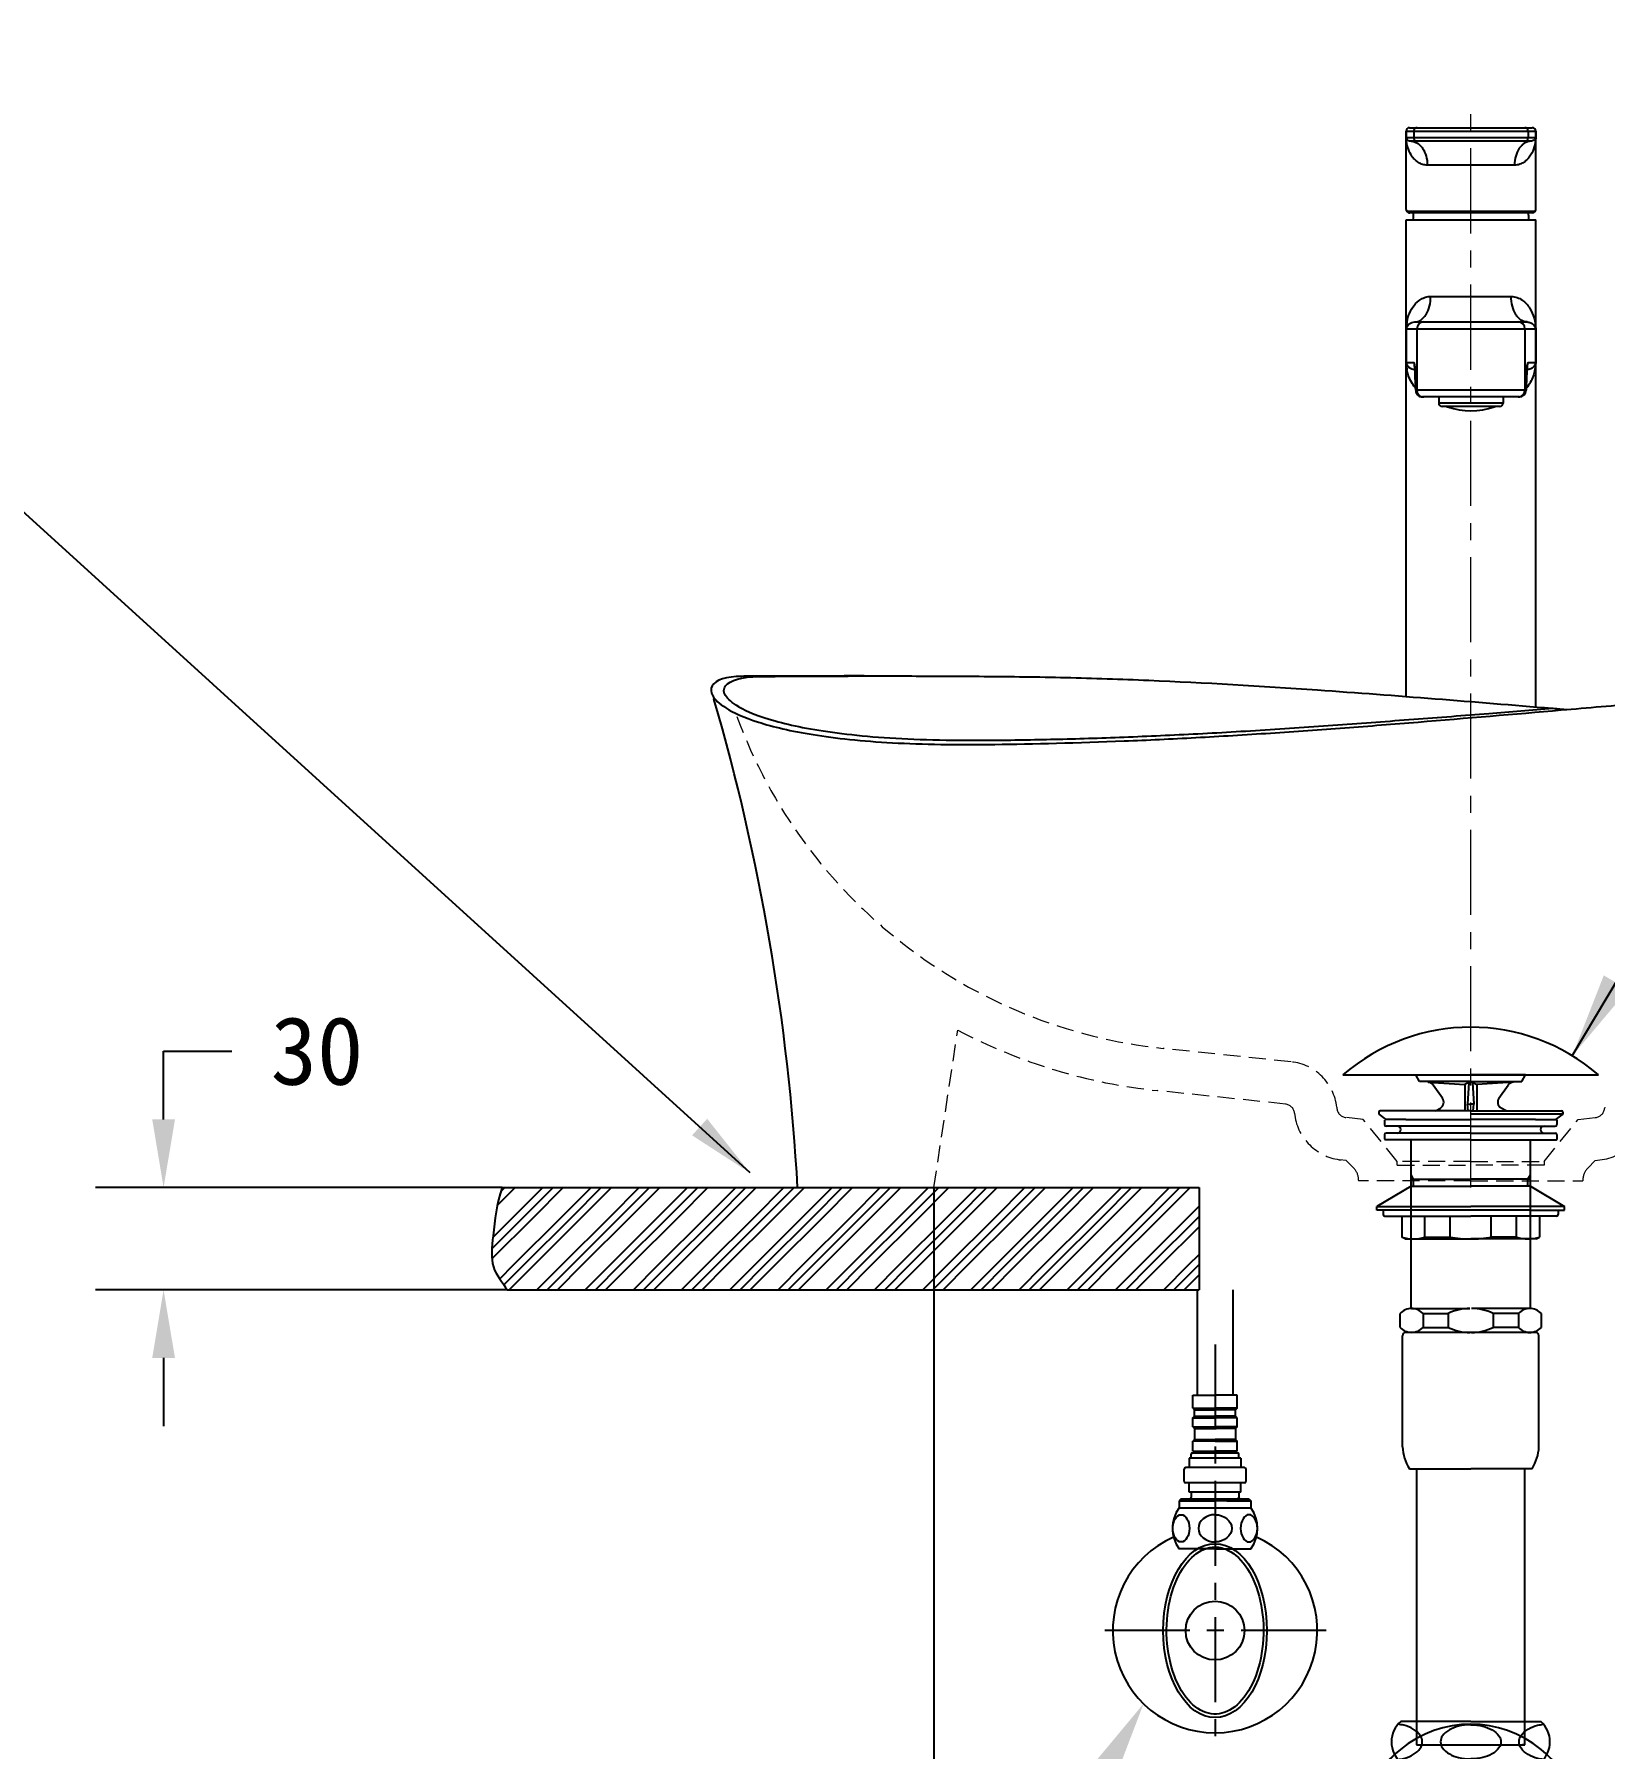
# Model space of a CAD drawing. Extents: x 0 to 3100, y 0 to 2303.
# Drawn here: x 779 to 1239, y 494 to 998 of the extents above; entities that cross this region are included whole.
import ezdxf

# ---------------------------------------------------------------- set-up
doc = ezdxf.new("R2010")
doc.units = 0
doc.header["$LTSCALE"] = 20
doc.header["$MEASUREMENT"] = 0
doc.linetypes.add('CENTER', pattern=[2, 1.25, -0.25, 0.25, -0.25])
doc.linetypes.add('HIDDEN', pattern=[0.375, 0.25, -0.125])
doc.layers.get('0').update_dxf_attribs({"linetype": 'CONTINUOUS'})
doc.layers.get('DEFPOINTS').update_dxf_attribs({"linetype": 'CONTINUOUS'})
for name, color, linetype in [('1', 1, 'CONTINUOUS'), ('3', 3, 'CONTINUOUS'), ('4', 4, 'CONTINUOUS'), ('5', 5, 'CONTINUOUS'), ('6', 6, 'CONTINUOUS'), ('BODY', 7, 'CONTINUOUS'), ('DEF_LAYER_ASSEM_MEMBER', 7, 'CONTINUOUS')]:
    doc.layers.add(name, color=color, linetype=linetype)
doc.dimstyles.get("Standard").update_dxf_attribs({"dimtxt": 2.5, "dimasz": 2, "dimexe": 2, "dimexo": 1, "dimgap": 1.5, "dimtad": 1, "dimdec": 0, "dimlfac": 10, "dimrnd": 0.5, "dimzin": 0, "dimdsep": 46, "dimtxsty": 'Standard', "dimcen": 0, "dimclrt": 2, "dimadec": 0, "dimazin": 0, "dimtfac": 1, "dimtdec": 0, "dimtmove": 0, "dimatfit": 3, "dimfxl": 0, "dimtolj": 1, "dimtzin": 0, "dimarcsym": 0})
doc.dimstyles.new('Standard$0', dxfattribs={"dimtxt": 0.18, "dimasz": 0.18, "dimexe": 0.18, "dimexo": 0.0625, "dimgap": 0.09, "dimtad": 0, "dimtih": 1, "dimtoh": 1, "dimdec": 4, "dimzin": 0, "dimdsep": 46, "dimtxsty": 'Standard', "dimcen": 0.09, "dimadec": 0, "dimazin": 0, "dimtfac": 1, "dimtdec": 4, "dimtofl": 0, "dimtmove": 0, "dimatfit": 3, "dimfxl": 0, "dimtolj": 1, "dimtzin": 0, "dimarcsym": 0})

# ---------------------------------------------------------------- blocks, each defined once
blk = doc.blocks.new('*D20')
at = {"layer": '3', "color": 3, "lineweight": -2}
for p, q in [((816.57, 679.11), (816.57, 699.11)), ((816.57, 699.11), (836.57, 699.11)), ((915.86, 659.11), (796.57, 659.11)), ((917.32, 629.11), (796.57, 629.11)), ((816.57, 609.11), (816.57, 589.11))]:
    blk.add_line(p, q, dxfattribs=at)
at = {"layer": '3', "color": 3}
for points in [[(813.24, 679.11), (819.91, 679.11), (816.57, 659.11)], [(813.24, 609.11), (819.91, 609.11), (816.57, 629.11)]]:
    blk.add_solid(points, dxfattribs=at)
at = {"layer": 'DEFPOINTS', "color": 0}
for p in [(816.57, 659.11), (915.86, 659.11), (917.32, 629.11)]:
    blk.add_point(p, dxfattribs=at)
at = {"layer": '3', "color": 2, "insert": (861.57, 699.11), "char_height": 20, "attachment_point": 5}
blk.add_mtext('\\A1;30', dxfattribs=at)
blk = doc.blocks.new('*D53')
at = {"layer": '3', "color": 3, "lineweight": -2}
for p, q in [((1042.54, 659.11), (1042.54, 203.55)), ((1357.35, 659.11), (1357.35, 203.55)), ((1067.54, 223.55), (1332.35, 223.55))]:
    blk.add_line(p, q, dxfattribs=at)
at = {"layer": '3', "color": 3}
for points in [[(1067.54, 227.72), (1067.54, 219.38), (1042.54, 223.55)], [(1332.35, 227.72), (1332.35, 219.38), (1357.35, 223.55)]]:
    blk.add_solid(points, dxfattribs=at)
at = {"layer": 'DEFPOINTS', "color": 0}
for p in [(1042.54, 659.11), (1357.35, 659.11), (1357.35, 223.55)]:
    blk.add_point(p, dxfattribs=at)
at = {"layer": '3', "color": 2, "insert": (1200.31, 243.55), "char_height": 20, "attachment_point": 5}
blk.add_mtext('\\A1;315', dxfattribs=at)
blk = doc.blocks.new('4036')
at = {"color": 4, "linetype": 'ByBlock'}
for p, q in [((4528.4, 620.25, -0.76), (4535.81, 659.25, -0.76)), ((4580.81, 659.25, -0.76), (4535.81, 659.25, -0.76)), ((4577.41, 661.25, -0.76), (4580.81, 659.25, -0.76)), ((4588.31, 619.75, -0.76), (4580.81, 659.25, -0.76)), ((4528.31, 620.25, -0.76), (4528.31, 610.75, -0.76)), ((4528.31, 620.25, -0.76), (4588.21, 620.25, -0.76)), ((4588.31, 619.75, -0.76), (4588.31, 610.75, -0.76)), ((4528.31, 610.75, -0.76), (4530.68, 610.75, -0.76)), ((4530.68, 610.75, -0.76), (4586.31, 610.75, -0.76)), ((4531.81, 608.95, -0.76), (4532.31, 571.65, -0.76)), ((4584.81, 608.81, -0.76), (4584.31, 571.65, -0.76)), ((4588.31, 610.75, -0.76), (4586.31, 610.75, -0.76))]:
    blk.add_line(p, q, dxfattribs=at)
at = {"color": 4, "linetype": 'HIDDEN'}
blk.add_line((4539.21, 661.25, -0.76), (4535.81, 659.25, -0.76), dxfattribs=at)
at = {"color": 4, "linetype": 'ByBlock'}
for centre, radius, start, end in [((4529.81, 608.95, -0.76), 2, 0, 64.1581), ((4586.81, 608.81, -0.76), 2, 104.4775, 180), ((4558.31, 571.65, -0.76), 26, 180, 0)]:
    blk.add_arc(centre, radius, start, end, dxfattribs=at)
at = {"layer": '4'}
for p, q in [((4542.06, 673.25, -0.76), (4537.77, 673.25, -0.76)), ((4558.31, 673.25, -0.76), (4542.06, 673.25, -0.76)), ((4558.31, 673.25, -0.76), (4574.56, 673.25, -0.76)), ((4574.56, 673.25, -0.76), (4578.85, 673.25, -0.76)), ((4538.16, 661.25, -0.76), (4537.77, 661.25, -0.76)), ((4538.16, 661.25, -0.76), (4558.31, 661.25, -0.76)), ((4578.46, 661.25, -0.76), (4558.31, 661.25, -0.76)), ((4578.46, 661.25, -0.76), (4578.85, 661.25, -0.76))]:
    blk.add_line(p, q, dxfattribs=at)
at = {"layer": '4', "elevation": -0.76}
for points in [[(4544.11, 667.25, 0.155217), (4543.52, 669.1, 0.106747), (4541.46, 670.99, 0.073043), (4538.69, 672.11, 0.028511), (4536.96, 672.43, 0.059523)], [(4558.31, 672.25, 0.057537), (4554.75, 671.84, 0.071219), (4552.05, 670.78, 0.106373), (4550.03, 668.99, 0.159483)], [(4558.31, 672.25, -0.057537), (4561.86, 671.84, -0.071219), (4564.56, 670.78, -0.106373), (4566.59, 668.99, -0.159483)], [(4572.5, 667.25, -0.155217), (4573.09, 669.1, -0.106747), (4575.15, 670.99, -0.073043), (4577.92, 672.11, -0.028511), (4579.65, 672.43, -0.059523)], [(4536.96, 662.07, 0.028511), (4538.69, 662.38, 0.073043), (4541.46, 663.5, 0.106747), (4543.52, 665.39, 0.155217), (4544.11, 667.25, 0.155217)], [(4550.03, 668.99, 0.32729), (4550.03, 665.51, 0.106373), (4552.05, 663.71, 0.071219), (4554.75, 662.66, 0.057537), (4558.31, 662.25, 0.057537)], [(4566.59, 668.99, -0.32729), (4566.59, 665.51, -0.106373), (4564.56, 663.71, -0.071219), (4561.86, 662.66, -0.057537), (4558.31, 662.25, -0.057537)], [(4579.65, 662.07, -0.028511), (4577.92, 662.38, -0.073043), (4575.15, 663.5, -0.106747), (4573.09, 665.39, -0.155217), (4572.5, 667.25, -0.155217)]]:
    blk.add_lwpolyline(points, format="xyb", dxfattribs=at)
at = {"layer": '4'}
for centre, start, end in [((4543.06, 667.25, -0.76), 131.4096, 228.5904), ((4573.56, 667.25, -0.76), 311.4096, 48.5904)]:
    blk.add_arc(centre, 8, start, end, dxfattribs=at)
at = {"layer": '4', "linetype": 'ByBlock'}
for start, end in [(50.5529, 129.4471), (129.4471, 240.7605), (131.5264, 206.9716), (299.2395, 50.5529), (333.0284, 48.4736), (240.7605, 299.2395)]:
    blk.add_arc((4558.31, 639.94, -0.76), 32.5, start, end, dxfattribs=at)

msp = doc.modelspace()

# ---------------------------------------------------------------- hatches: boundary and pattern name
at = {"layer": '3'}
h = msp.add_hatch(dxfattribs=at)
h.set_pattern_fill('GOST_GROUND', color=0)
h.set_pattern_definition([(45, (0, 0), (14.142136, -9e-16), [20]), (45, (3, 0), (14.142136, -9e-16), [20]), (45, (6, 0), (14.142136, -9e-16), [20])])
edge = h.paths.add_edge_path()
edge.add_spline(control_points=[(1495.56154, 629.11437), (1494.22926, 631.45404), (1490.45093, 635.12506), (1491.54968, 646.55056), (1492.53922, 654.3043), (1494.09621, 659.11437)], knot_values=[0.795697532, 0.795697532, 0.795697532, 0.795697532, 1.745057225, 2.706514893, 4.111089199, 4.111089199, 4.111089199, 4.111089199], degree=3, periodic=0)
edge.add_line((1494.09621, 659.11437), (1397.34572, 659.11437))
edge.add_spline(control_points=[(1397.34572, 659.11437), (1396.41583, 659.11437), (1395.17077, 659.11437), (1391.9546, 659.11437), (1390.00027, 659.11437), (1385.49062, 659.11437), (1382.92721, 659.11437), (1377.22972, 659.11437), (1374.09549, 659.11437), (1367.28265, 659.11437), (1363.58927, 659.11437), (1358.93919, 659.11437), (1358.14627, 659.11437), (1357.34572, 659.11437)], knot_values=[0.586657526, 0.586657526, 0.586657526, 0.586657526, 0.665094758, 0.665094758, 0.740337685, 0.740337685, 0.815580611, 0.815580611, 0.890823537, 0.890823537, 0.966066463, 0.966066463, 0.981352347, 0.981352347, 0.981352347, 0.981352347], degree=3, periodic=0)
edge.add_spline(control_points=[(1357.34572, 659.11437), (1357.23862, 659.11437), (1357.13138, 659.11437), (1357.02401, 659.11437)], knot_values=[0.584612563, 0.584612563, 0.584612563, 0.584612563, 0.586657526, 0.586657526, 0.586657526, 0.586657526], degree=3, periodic=0)
edge.add_spline(control_points=[(1357.02401, 659.11437), (1350.03258, 659.11437), (1342.46261, 659.11437), (1325.25832, 659.11437), (1315.48129, 659.11437), (1297.02613, 659.11437), (1288.76717, 659.11437), (1280.30552, 659.11437)], knot_values=[0.184580449, 0.184580449, 0.184580449, 0.184580449, 0.317735454, 0.317735454, 0.468221307, 0.468221307, 0.584612563, 0.584612563, 0.584612563, 0.584612563], degree=3, periodic=0)
edge.add_line((1280.30552, 659.11437), (1280.30552, 629.11437))
edge.add_line((1280.30552, 629.11437), (1495.56154, 629.11437))
edge = h.paths.add_edge_path()
edge.add_spline(control_points=[(1120.30552, 659.11437), (1112.58935, 659.11437), (1104.9879, 659.11437), (1086.50895, 659.11437), (1076.02893, 659.11437), (1061.26536, 659.11437), (1056.47966, 659.11437), (1048.6825, 659.11437), (1045.54532, 659.11437), (1042.54175, 659.11437)], knot_values=[0.267416321, 0.267416321, 0.267416321, 0.267416321, 0.351352841, 0.351352841, 0.476352841, 0.476352841, 0.538852841, 0.538852841, 0.58393652, 0.58393652, 0.58393652, 0.58393652], degree=3, periodic=0)
edge.add_spline(control_points=[(1042.54175, 659.11437), (1041.38144, 659.11437), (1040.24107, 659.11437), (1035.10077, 659.11437), (1031.33997, 659.11437), (1024.36537, 659.11437), (1021.15893, 659.11437), (1012.66534, 659.11437), (1008.37767, 659.11437), (1005.55283, 659.11437)], knot_values=[0, 0, 0, 0, 0.017416321, 0.017416321, 0.079916321, 0.079916321, 0.142416321, 0.142416321, 0.267416321, 0.267416321, 0.267416321, 0.267416321], degree=3, periodic=0)
edge.add_spline(control_points=[(1005.55283, 659.11437), (1004.23366, 659.11437), (1003.22952, 659.11437), (1002.55018, 659.11437)], knot_values=[0.639271051, 0.639271051, 0.639271051, 0.639271051, 1, 1, 1, 1], degree=3, periodic=0)
edge.add_line((1002.55018, 659.11437), (915.85928, 659.11437))
edge.add_spline(control_points=[(915.85928, 659.11437), (914.30229, 654.3043), (913.31275, 646.55056), (912.214, 635.12506), (915.99233, 631.45404), (917.3246, 629.11437)], knot_values=[0.795697532, 0.795697532, 0.795697532, 0.795697532, 2.200271837, 3.161729505, 4.111089199, 4.111089199, 4.111089199, 4.111089199], degree=3, periodic=0)
edge.add_line((917.3246, 629.11437), (1120.30552, 629.11437))
edge.add_line((1120.30552, 629.11437), (1120.30552, 659.11437))

# ---------------------------------------------------------------- linework, layer by layer
at = {"linetype": 'HIDDEN', "lineweight": 0}
for p, q in [((1042.54175, 659.11437), (1049.53413, 705.31001)), ((1147.35245, 695.99795), (1109.8232, 699.94243)), ((1145.64395, 683.60866), (1108.13365, 687.55115))]:
    msp.add_line(p, q, dxfattribs=at)
at = {"color": 7, "linetype": 'HIDDEN', "lineweight": 0}
for p, q in [((1148.31333, 680.94436), (1148.45467, 679.62374)), ((1160.69934, 682.67642), (1160.73828, 682.31257)), ((1168.48739, 679.11437), (1163.40766, 679.64827)), ((1178.46639, 666.74999), (1168.48739, 679.11437)), ((1221.53361, 666.74999), (1231.51261, 679.11437)), ((1231.51261, 679.11437), (1236.59234, 679.64827)), ((1239.30066, 682.67642), (1239.26172, 682.31257)), ((1163.48727, 667.07105), (1161.59738, 667.26968)), ((1165.69464, 664.79771), (1163.48727, 667.07105)), ((1199.96937, 666.74999), (1178.46639, 666.74999)), ((1178.46639, 665.69957), (1178.46639, 666.74999)), ((1178.46639, 665.69957), (1200, 665.69957)), ((1221.53361, 665.69957), (1200, 665.69957)), ((1221.53361, 665.69957), (1200, 665.69957)), ((1200.03063, 666.74999), (1221.53361, 666.74999)), ((1221.53361, 666.74999), (1221.53361, 665.69957)), ((1234.30536, 664.79771), (1236.51273, 667.07105)), ((1236.51273, 667.07105), (1237.89895, 667.21674)), ((1167.10745, 661.3146), (1167.10745, 661.11437)), ((1200, 661.11437), (1167.10745, 661.11437)), ((1200, 661.11437), (1232.89255, 661.11437))]:
    msp.add_line(p, q, dxfattribs=at)
at = {"color": 3, "linetype": 'HIDDEN', "lineweight": 0}
msp.add_line((1232.89255, 661.3146), (1232.89255, 661.11437), dxfattribs=at)
msp.add_line((1232.89255, 661.3146), (1232.89255, 661.11437), dxfattribs=at)
at = {"color": 7}
msp.add_arc((360.42223, 622.93493), 643.14637, 3.22480859, 16.20827594, dxfattribs=at)
at = {"linetype": 'HIDDEN', "lineweight": 0}
for centre, radius, start in [((1125.50247, 849.12071), 150, 200.2145146), ((1125.11953, 849.16096), 162.5, 242.2806568)]:
    msp.add_arc(centre, radius, start, 264, dxfattribs=at)
at = {"color": 7, "linetype": 'HIDDEN', "lineweight": 0}
for centre, radius, start, end in [((1145.78452, 681.08012), 15, 6.1090011, 84), ((1145.33036, 680.6251), 3, 6.1090011, 84), ((1163.65998, 682.63183), 15.5, 191.1904356, 264), ((1163.72124, 682.63183), 3, 186.1090011, 264), ((1236.27876, 682.63183), 3, 276, 353.8909989), ((1236.27876, 682.63183), 15.5, 276, 353.8909989), ((1162.10745, 661.3146), 5, 0, 44.1565623), ((1237.89255, 661.3146), 5, 135.8434377, 180), ((1237.89255, 661.3146), 5, 135.8434377, 180)]:
    msp.add_arc(centre, radius, start, end, dxfattribs=at)
at = {"layer": '1', "color": 7, "linetype": 'Continuous'}
for p, q in [((1190.60873, 891.09564), (1190.60873, 889.31564)), ((1209.50873, 891.09564), (1209.50873, 889.31564)), ((1208.50873, 888.31564), (1191.60873, 888.31564))]:
    msp.add_line(p, q, dxfattribs=at)
at = {"layer": '1', "color": 9, "linetype": 'Continuous'}
msp.add_line((1209.50873, 889.31564), (1190.60873, 889.31564), dxfattribs=at)
at = {"layer": '1', "color": 7, "linetype": 'Continuous'}
for centre, radius, start, end in [((1191.60873, 889.31564), 1, 180, 270), ((1200.05873, 907.81564), 20.8, 249.6874998, 250.6407508), ((1200.05873, 867.69064), 21.625, 108.397815, 108.5745847), ((1200.05873, 907.81564), 20.75934, 250.8056261, 289.1943739), ((1200.05873, 867.69064), 21.625, 71.4254153, 71.602185), ((1200.05873, 907.81564), 20.8, 289.3592492, 290.3125002), ((1208.50873, 889.31564), 1, 270, 0)]:
    msp.add_arc(centre, radius, start, end, dxfattribs=at)
for points, knots in [([(986.15076, 809.11469), (981.62411, 809.10032), (978.51421, 808.03409), (977.00247, 805.48096), (977.02562, 804.47776), (978.29026, 802.28172), (979.53636, 801.08653), (981.47184, 799.85993)], [0, 0, 0, 0, 0.5, 0.5, 0.75, 0.75, 1, 1, 1, 1]), ([(985.28094, 800.17488), (983.28113, 801.3332), (982.01234, 802.46287), (980.77587, 804.55411), (980.81133, 805.51731), (982.64296, 807.96704), (986.15428, 809.0018), (991.29815, 809.06809)], [0, 0, 0, 0, 0.25, 0.25, 0.5, 0.5, 1, 1, 1, 1]), ([(1006.38754, 809.19113), (1001.80756, 809.1778), (997.82496, 809.16104), (992.50002, 809.13747), (990.77023, 809.12946), (987.97764, 809.11767), (986.89825, 809.11706), (986.15076, 809.11469)], [0, 0, 0, 0, 0.447050816, 0.447050816, 0.723525408, 0.723525408, 1, 1, 1, 1]), ([(991.29815, 809.06809), (993.03738, 809.0905), (995.9922, 809.10883), (1002.09816, 809.14869), (1004.41424, 809.16262), (1009.44871, 809.18759), (1012.18105, 809.19876), (1018.04916, 809.21569), (1021.20071, 809.22147), (1027.74857, 809.22525), (1031.15805, 809.2233), (1041.76253, 809.20299), (1049.40209, 809.17108), (1061.16324, 809.08123), (1065.14609, 809.04373), (1073.14064, 808.93786), (1077.15651, 808.86705), (1089.26468, 808.5835), (1097.40645, 808.30716), (1121.91088, 807.26521), (1138.40164, 806.28513), (1155.05187, 805.12784)], [0, 0, 0, 0, 0.125, 0.125, 0.1875, 0.1875, 0.25, 0.25, 0.3125, 0.3125, 0.375, 0.375, 0.5, 0.5, 0.5625, 0.5625, 0.625, 0.625, 0.75, 0.75, 1, 1, 1, 1]), ([(1022.0858, 809.22163), (1021.21141, 809.22125), (1016.01259, 809.21747), (1010.70841, 809.20229), (1006.58466, 809.1917), (1006.48652, 809.19145)], [0, 0, 0, 0, 0.164545661, 0.980098855, 1, 1, 1, 1]), ([(1155.05187, 805.12784), (1178.1365, 803.52321), (1201.03163, 801.63223), (1223.76723, 799.75717), (1223.87396, 799.74837), (1223.98069, 799.73957), (1224.08741, 799.73077), (1225.47249, 799.61654), (1226.85701, 799.50236), (1228.24134, 799.38821)], [0, 0, 0, 0, 1, 1, 1, 1.004694437, 1.004694437, 1.004694437, 1.065619633, 1.065619633, 1.065619633, 1.065619633]), ([(981.47184, 799.85993), (983.67609, 798.463), (986.81396, 797.02801), (995.27858, 794.32499), (1000.61393, 793.05448), (1010.43819, 791.47591), (1014.00696, 791.00469), (1021.76794, 790.20036), (1025.9681, 789.8681), (1034.85602, 789.38165), (1039.54617, 789.23027), (1049.48549, 789.09061), (1054.73307, 789.10181), (1071.6555, 789.28057), (1084.72984, 789.59857), (1105.20506, 790.43025), (1112.19591, 790.76384), (1126.51855, 791.54267), (1133.93863, 791.99338), (1148.6054, 792.96304), (1155.86275, 793.48093), (1170.26125, 794.55804), (1177.41965, 795.12391), (1198.78578, 796.85454), (1212.79465, 798.06147), (1226.5643, 799.24418)], [0, 0, 0, 0, 0.125, 0.125, 0.25, 0.25, 0.3125, 0.3125, 0.375, 0.375, 0.4375, 0.4375, 0.5, 0.5, 0.625, 0.625, 0.6875, 0.6875, 0.75, 0.75, 0.8125, 0.8125, 0.875, 0.875, 1, 1, 1, 1]), ([(985.28094, 800.17488), (987.72513, 798.76292), (991.23051, 797.33713), (1000.70198, 794.70039), (1006.66274, 793.48816), (1017.84702, 792.0342), (1021.91541, 791.6157), (1030.65815, 790.9486), (1035.34815, 790.69915), (1045.34464, 790.39626), (1050.67355, 790.34014), (1062.04152, 790.37668), (1068.02373, 790.45993), (1080.68205, 790.71789), (1087.35362, 790.9032), (1101.38054, 791.40092), (1108.54633, 791.7072), (1123.18143, 792.43373), (1130.64892, 792.85397), (1145.91452, 793.80602), (1153.5173, 794.32877), (1168.48215, 795.41492), (1175.88496, 795.97407), (1190.65604, 797.08407), (1198.02257, 797.65184), (1211.62276, 798.72697), (1217.88033, 799.23019), (1224.08741, 799.73077)], [0, 0, 0, 0, 0.125, 0.125, 0.25, 0.25, 0.3125, 0.3125, 0.375, 0.375, 0.4375, 0.4375, 0.5, 0.5, 0.5625, 0.5625, 0.625, 0.625, 0.6875, 0.6875, 0.75, 0.75, 0.8125, 0.8125, 0.875, 0.875, 0.9290645947, 0.9290645947, 0.9290645947, 0.9290645947]), ([(1005.55283, 659.11437), (1008.37767, 659.11437), (1012.66534, 659.11437), (1021.15893, 659.11437), (1024.36537, 659.11437), (1031.33997, 659.11437), (1035.10077, 659.11437), (1043.1409, 659.11437), (1047.42025, 659.11437), (1056.47966, 659.11437), (1061.26536, 659.11437), (1076.02893, 659.11437), (1086.50895, 659.11437), (1104.9879, 659.11437), (1112.58935, 659.11437), (1120.30552, 659.11437)], [0, 0, 0, 0, 0.125, 0.125, 0.1875, 0.1875, 0.25, 0.25, 0.3125, 0.3125, 0.375, 0.375, 0.5, 0.5, 0.5839365201, 0.5839365201, 0.5839365201, 0.5839365201])]:
    msp.add_open_spline(points, degree=3, knots=knots, dxfattribs=at)
for points, degree in [([(977.16043, 805.32239), (977.23837, 805.05812)], 1), ([(977.73489, 803.37453), (978.00571, 802.45625)], 1), ([(1226.5643, 799.24418), (1234.423, 799.91918), (1242.1928, 800.58576), (1249.86976, 801.231)], 3), ([(1002.55018, 659.11437), (1003.22952, 659.11437), (1004.23366, 659.11437), (1005.55283, 659.11437)], 3)]:
    msp.add_open_spline(points, degree=degree, dxfattribs=at)
at = {"layer": '1', "color": 5}
msp.add_open_spline([(915.85928, 659.11437), (914.30229, 654.3043), (913.31275, 646.55056), (912.214, 635.12506), (915.99233, 631.45404), (917.3246, 629.11437)], degree=3, knots=[0.795697532, 0.795697532, 0.795697532, 0.795697532, 2.200271837, 3.161729505, 4.111089199, 4.111089199, 4.111089199, 4.111089199], dxfattribs=at)
at = {"layer": '1', "color": 3}
msp.add_solid([(1088.45534, 488.97145), (1095.35911, 484.92942), (1104.03332, 507.66174)], dxfattribs=at)
at = {"layer": '3', "color": 3}
for p, q in [((1162.5, 692.14949), (1237.5, 692.14949)), ((1185, 690.21863), (1183.88522, 692.14949)), ((1183.88522, 692.14949), (1200, 692.14949)), ((1200, 690.21863), (1185, 690.21863)), ((1187.51527, 690.03434), (1198.25, 689.33297)), ((1191.72534, 685.33934), (1189.00713, 689.19231)), ((1200, 690.21863), (1198.25, 689.33297)), ((1198.25, 689.33297), (1198.25, 681.61863)), ((1199.48232, 689.95664), (1199.05, 683.54876)), ((1216.11478, 692.14949), (1200, 692.14949)), ((1200, 690.21863), (1201.75, 689.33297)), ((1200, 690.21863), (1215, 690.21863)), ((1200.51768, 689.95664), (1200.95, 683.54876)), ((1212.48473, 690.03434), (1201.75, 689.33297)), ((1201.75, 689.33297), (1201.75, 681.61863)), ((1208.27466, 685.33934), (1210.99287, 689.19231)), ((1215, 690.21863), (1216.11478, 692.14949)), ((1173, 681.21863), (1173, 680.61863)), ((1173, 680.61863), (1175.14222, 679.11863)), ((1182.7, 681.61863), (1173.4, 681.61863)), ((1181, 679.11863), (1174.89817, 679.11863)), ((1181, 679.11863), (1200, 679.11863)), ((1200, 681.61863), (1182.7, 681.61863)), ((1189.64358, 681.61863), (1191.0911, 682.45436)), ((1199.2531, 681.61863), (1199.05, 683.57295)), ((1199.05, 683.57295), (1200, 683.57295)), ((1200.95, 683.57295), (1200, 683.57295)), ((1200, 681.61863), (1217.3, 681.61863)), ((1227, 680.61863), (1200, 680.61863)), ((1219, 679.11863), (1200, 679.11863)), ((1200.7469, 681.61863), (1200.95, 683.57295)), ((1210.35642, 681.61863), (1208.9089, 682.45436)), ((1217.3, 681.61863), (1226.6, 681.61863)), ((1219, 679.11863), (1225.10183, 679.11863)), ((1227, 680.61863), (1224.85778, 679.11863)), ((1227, 681.21863), (1227, 680.61863)), ((1174.69817, 678.91863), (1174.69817, 677.61863)), ((1174.69817, 674.61863), (1174.69817, 673.31863)), ((1200, 677.11863), (1175.19817, 677.11863)), ((1200, 675.11863), (1175.19817, 675.11863)), ((1200, 677.11863), (1224.80183, 677.11863)), ((1200, 675.11863), (1224.80183, 675.11863)), ((1225.30183, 678.91863), (1225.30183, 677.61863)), ((1225.30183, 674.61863), (1225.30183, 673.31863)), ((1200, 673.11863), (1174.89817, 673.11863)), ((1182.5, 642.52422), (1182.5, 673.11863)), ((1200, 673.11863), (1225.10183, 673.11863)), ((1217.5, 642.52422), (1217.5, 673.11863)), ((1182.5, 659.52422), (1172.5, 653.52422)), ((1183.2, 661.61863), (1182.5, 662.83107)), ((1182.5, 661.61863), (1200, 661.61863)), ((1182.5, 659.52422), (1200, 659.52422)), ((1183.2, 659.52422), (1183.2, 661.61863)), ((1217.5, 661.61863), (1200, 661.61863)), ((1217.5, 659.52422), (1200, 659.52422)), ((1216.8, 661.61863), (1217.5, 662.83107)), ((1216.8, 659.52422), (1216.8, 661.61863)), ((1217.5, 659.52422), (1227.5, 653.52422)), ((1172.5, 653.52422), (1200, 653.52422)), ((1172.5, 652.52422), (1172.5, 653.52422)), ((1182.5, 652.52422), (1172.5, 652.52422)), ((1174.30787, 652.52422), (1174.30787, 651.22422)), ((1174.80787, 650.72422), (1179.80787, 650.72422)), ((1179.80787, 650.72422), (1200, 650.72422)), ((1179.80787, 650.72422), (1179.80787, 644.60157)), ((1217.5, 652.52422), (1182.5, 652.52422)), ((1186.58265, 644.60157), (1186.58265, 650.72422)), ((1193.98332, 644.60157), (1193.98332, 650.72422)), ((1227.5, 653.52422), (1200, 653.52422)), ((1220.19213, 650.72422), (1200, 650.72422)), ((1206.01668, 644.60157), (1206.01668, 650.72422)), ((1213.41735, 644.60157), (1213.41735, 650.72422)), ((1217.5, 652.52422), (1227.5, 652.52422)), ((1220.19213, 650.72422), (1220.19213, 644.60157)), ((1225.19213, 650.72422), (1220.19213, 650.72422)), ((1225.69213, 652.52422), (1225.69213, 651.22422)), ((1227.5, 652.52422), (1227.5, 653.52422)), ((1180.80787, 644.02422), (1179.80787, 644.60157)), ((1180.80787, 644.02422), (1182.20787, 644.02422)), ((1182.20787, 644.02422), (1200, 644.02422)), ((1182.5, 623.61298), (1182.5, 644.04534)), ((1186.58265, 644.60157), (1193.98332, 644.60157)), ((1217.79213, 644.02422), (1200, 644.02422)), ((1213.41735, 644.60157), (1206.01668, 644.60157)), ((1217.5, 623.61298), (1217.5, 644.04534)), ((1219.19213, 644.02422), (1217.79213, 644.02422)), ((1219.19213, 644.02422), (1220.19213, 644.60157)), ((1179.2563, 618.06201), (1179.2563, 622.17525)), ((1182.6437, 623.61863), (1199.7563, 623.61863)), ((1186.03109, 622.17525), (1186.03109, 618.06201)), ((1186.03109, 622.17525), (1193.43175, 622.17525)), ((1193.43175, 622.17525), (1193.43175, 618.06201)), ((1217.3563, 623.61863), (1200.2437, 623.61863)), ((1206.56825, 622.17525), (1206.56825, 618.06201)), ((1213.96891, 622.17525), (1206.56825, 622.17525)), ((1213.96891, 622.17525), (1213.96891, 618.06201)), ((1220.7437, 618.06201), (1220.7437, 622.17525)), ((1200, 616.61863), (1181, 616.61863)), ((1186.03109, 618.06201), (1193.43175, 618.06201)), ((1219, 616.61863), (1200, 616.61863)), ((1213.96891, 618.06201), (1206.56825, 618.06201)), ((1216.8, 616.61863), (1217.3563, 616.61863)), ((1217.3563, 616.61863), (1217.7563, 616.61863)), ((1220, 610.25439), (1220, 615.61863))]:
    msp.add_line(p, q, dxfattribs=at)
at = {"layer": '3', "color": 1}
msp.add_line((1120.30552, 659.1165), (1120.30552, 629.11437), dxfattribs=at)
at = {"layer": '3'}
for p, q in [((1180, 583.01628), (1180, 615.61863)), ((1220, 583.01628), (1220, 615.61863)), ((1182, 576.61863), (1200, 576.61863)), ((1184.125, 576.61863), (1184.125, 495.61863)), ((1218, 576.61863), (1200, 576.61863)), ((1215.875, 495.61863), (1215.875, 576.61863)), ((1184.125, 495.61863), (1215.875, 495.61863)), ((1215.875, 495.61863), (1215.175, 495.61863))]:
    msp.add_line(p, q, dxfattribs=at)
at = {"layer": '3', "color": 3}
for centre, radius, start, end in [((1200, 648.92627), 57.22321, 49.055441, 130.944559), ((1187.37289, 688.03938), 2, 35.2023251, 86.2618095), ((1212.62711, 688.03938), 2, 93.7381905, 144.7976749), ((1190.0911, 684.18641), 2, 300, 35.2023251), ((1209.9089, 684.18641), 2, 144.7976749, 240), ((1173.4, 681.21863), 0.4, 90, 180), ((1225.10183, 678.91863), 0.2, 0, 90), ((1226.6, 681.21863), 0.4, 0, 90), ((1175.19817, 677.61863), 0.5, 180, 270), ((1175.19817, 674.61863), 0.5, 90, 180), ((1178.5, 676.11863), 1, 270, 90), ((1221.5, 676.11863), 1, 90, 270), ((1224.80183, 677.61863), 0.5, 270, 0), ((1224.80183, 674.61863), 0.5, 0, 90), ((1174.89817, 673.31863), 0.2, 180, 270), ((1225.10183, 673.31863), 0.2, 270, 0), ((1174.80787, 651.22422), 0.5, 180, 270), ((1225.19213, 651.22422), 0.5, 270, 0), ((1183.19526, 654.20343), 10.18185, 250.567925, 289.432075), ((1199.80786, 673.47656), 29.45658, 258.5955662, 270.3737354), ((1200.19214, 673.47656), 29.45658, 269.6262646, 281.4044338), ((1216.80474, 654.20343), 10.18185, 250.567925, 289.432075), ((1182.6437, 618.91083), 4.70435, 43.9409373, 136.0590627), ((1199.53411, 610.01415), 13.60629, 89.0642953, 116.6471866), ((1200.46589, 610.01415), 13.60629, 63.3528134, 90.9357047), ((1217.3563, 618.91083), 4.70435, 43.9409373, 136.0590627), ((1182.6437, 621.32643), 4.70435, 223.9409373, 316.0590627), ((1199.53411, 630.22311), 13.60629, 243.3528134, 270.9357047), ((1200.46589, 630.22311), 13.60629, 269.0642953, 296.6471866), ((1217.3563, 621.32643), 4.70435, 223.9409373, 316.0590627)]:
    msp.add_arc(centre, radius, start, end, dxfattribs=at)
at = {"layer": '3'}
for centre, radius, start, end in [((1181, 615.61863), 1, 90, 180), ((1219, 615.61863), 1, 0, 90), ((1192.98841, 583.56521), 13, 182.4200434, 212.3000082), ((1207.01159, 583.56521), 13, 327.6999918, 357.5799566)]:
    msp.add_arc(centre, radius, start, end, dxfattribs=at)
at = {"layer": '5'}
for p, q in [((915.85928, 659.11437), (1002.55018, 659.11437)), ((917.3246, 629.11437), (1120.30552, 629.11437))]:
    msp.add_line(p, q, dxfattribs=at)
at = {"layer": '6'}
for p, q in [((1119.75, 629.11437), (1119.75, 598.21863)), ((1130.25, 629.11437), (1130.25, 598.21863)), ((1118.5, 598.21863), (1125, 598.21863)), ((1118.5, 594.3902), (1118.5, 598.21863)), ((1118.5, 594.3902), (1125, 594.3902)), ((1118.5, 594.3902), (1119, 593.8902)), ((1119, 593.8902), (1125, 593.8902)), ((1119, 592.04706), (1119, 593.8902)), ((1131.5, 598.21863), (1125, 598.21863)), ((1131.5, 594.3902), (1125, 594.3902)), ((1131, 593.8902), (1125, 593.8902)), ((1131.5, 594.3902), (1131, 593.8902)), ((1131, 592.04706), (1131, 593.8902)), ((1131.5, 594.3902), (1131.5, 598.21863)), ((1118.5, 591.54706), (1119, 592.04706)), ((1118.5, 591.54706), (1125, 591.54706)), ((1118.5, 588.8902), (1118.5, 591.54706)), ((1118.5, 588.8902), (1125, 588.8902)), ((1118.5, 588.8902), (1119, 588.3902)), ((1119, 592.04706), (1125, 592.04706)), ((1131, 592.04706), (1125, 592.04706)), ((1131.5, 591.54706), (1125, 591.54706)), ((1131.5, 588.8902), (1125, 588.8902)), ((1131.5, 591.54706), (1131, 592.04706)), ((1131.5, 588.8902), (1131, 588.3902)), ((1131.5, 588.8902), (1131.5, 591.54706)), ((1119, 585.21863), (1118.5, 584.71863)), ((1125, 584.71863), (1118.5, 584.71863)), ((1118.5, 581.71863), (1118.5, 584.71863)), ((1119, 588.3902), (1119, 585.21863)), ((1119, 588.3902), (1125, 588.3902)), ((1119, 585.21863), (1125, 585.21863)), ((1131, 588.3902), (1125, 588.3902)), ((1131, 585.21863), (1125, 585.21863)), ((1125, 584.71863), (1131.5, 584.71863)), ((1131, 588.3902), (1131, 585.21863)), ((1131, 585.21863), (1131.5, 584.71863)), ((1131.5, 581.71863), (1131.5, 584.71863)), ((1132.6, 579.71863), (1117.4, 579.71863)), ((1117.4, 579.71863), (1117.4, 576.96863)), ((1118, 579.71863), (1118, 580.91863)), ((1120.75, 581.21863), (1118.3, 581.21863)), ((1118.5, 581.71863), (1125, 581.71863)), ((1131.7, 581.21863), (1119, 581.21863)), ((1120.75, 581.21863), (1120.75, 581.71863)), ((1131.5, 581.71863), (1125, 581.71863)), ((1129.25, 581.21863), (1129.25, 581.71863)), ((1132, 579.71863), (1132, 580.91863)), ((1132, 579.71863), (1132, 580.91863)), ((1132.6, 579.71863), (1132.6, 576.96863)), ((1115.9, 572.96863), (1115.9, 576.46863)), ((1133.6, 576.96863), (1116.4, 576.96863)), ((1134.1, 572.96863), (1134.1, 576.46863)), ((1133.6, 572.46863), (1116.4, 572.46863)), ((1117.4, 569.71863), (1117.4, 572.46863)), ((1132.6, 569.71863), (1117.4, 569.71863)), ((1118, 569.71863), (1118, 568.21863)), ((1132, 569.71863), (1132, 568.21863)), ((1132, 569.71863), (1132, 568.21863)), ((1132.6, 569.71863), (1132.6, 572.46863)), ((1115, 567.71863), (1114.5, 567.21863)), ((1114.5, 567.21863), (1125, 567.21863)), ((1114.5, 567.21863), (1114.5, 565.11863)), ((1114.5, 565.11863), (1135.5, 565.11863)), ((1135, 567.71863), (1115, 567.71863)), ((1125, 567.71863), (1119.55, 567.71863)), ((1135.5, 567.21863), (1125, 567.21863)), ((1128.5, 567.21863), (1135.5, 567.21863)), ((1135, 567.71863), (1135.5, 567.21863)), ((1135.5, 567.21863), (1135.5, 565.11863)), ((1125, 553.11863), (1114.5, 553.11863)), ((1125, 553.11863), (1115.04071, 553.11863)), ((1125, 553.11863), (1135.5, 553.11863))]:
    msp.add_line(p, q, dxfattribs=at)
at = {"layer": '6', "linetype": 'CENTER'}
for p, q in [((1125, 613.09916), (1125, 494.4601)), ((1157.62657, 529.11863), (1090.03087, 529.11863))]:
    msp.add_line(p, q, dxfattribs=at)
at = {"layer": '6'}
msp.add_circle((1125, 529.11863), 8.61509, dxfattribs=at)
for centre, radius, start, end in [((1118.3, 580.91863), 0.3, 90, 180), ((1131.7, 580.91863), 0.3, 0, 90), ((1116.4, 576.46863), 0.5, 90, 180), ((1133.6, 576.46863), 0.5, 0, 90), ((1116.4, 572.96863), 0.5, 180, 270), ((1133.6, 572.96863), 0.5, 270, 0), ((1122.5, 559.11863), 10, 143.1301024, 216.8698976), ((1117.5, 568.21863), 0.5, 270, 360), ((1131.5, 568.21863), 0.5, 270, 360), ((1132.5, 568.21863), 0.5, 180, 270), ((1127.5, 559.11863), 10, 323.1301024, 36.8698976), ((1125, 529.11863), 30, 113.9172512, 66.0827488)]:
    msp.add_arc(centre, radius, start, end, dxfattribs=at)
for centre, major_axis, ratio in [((1115.04071, 559.11863), (0, 4), 0.612372458), ((1125, 529.11863), (0, 25.5), 0.596528766)]:
    msp.add_ellipse(centre, major_axis=major_axis, ratio=ratio, dxfattribs=at)
msp.add_ellipse((1125, 559.11863), major_axis=(4.89898, 0), ratio=0.816496611, start_param=1.570796211, end_param=4.712388714, dxfattribs=at)
at = {"layer": '6', "extrusion": (0, 0, -1)}
msp.add_ellipse((1125, 559.11863), major_axis=(-4.89898, 0), ratio=0.816496611, start_param=1.570796211, end_param=4.712388714, dxfattribs=at)
msp.add_ellipse((1134.95929, 559.11863), major_axis=(0, 4), ratio=0.612372458, dxfattribs=at)
at = {"layer": '6'}
msp.add_open_spline([(1125, 553.61863), (1122.91961, 553.61863), (1120.81986, 552.80952), (1116.92363, 549.56447), (1115.15141, 547.12434), (1112.42556, 541.09563), (1111.47389, 537.51622), (1110.62349, 530.00108), (1110.72481, 526.07135), (1111.95671, 518.71393), (1113.0872, 515.2924), (1116.09962, 509.70318), (1117.9775, 507.54595), (1121.98264, 504.90362), (1124.08816, 504.40203), (1128.24366, 505.00383), (1130.32541, 506.12669), (1134.07662, 509.95868), (1135.72535, 512.66279), (1138.13974, 519.08416), (1138.90451, 522.79341), (1139.36618, 530.40784), (1139.06304, 534.30711), (1137.4602, 541.44952), (1136.16064, 544.68624), (1132.88975, 549.79302), (1130.92602, 551.65178), (1127.60831, 553.30395), (1126.30279, 553.61863), (1125, 553.61863)], degree=3, knots=[0, 0, 0, 0, 0.461109739, 0.461109739, 0.922219478, 0.922219478, 1.383329216, 1.383329216, 1.844438955, 1.844438955, 2.305548694, 2.305548694, 2.766658433, 2.766658433, 3.227768172, 3.227768172, 3.688877911, 3.688877911, 4.149987649, 4.149987649, 4.611097388, 4.611097388, 5.072207127, 5.072207127, 5.533316866, 5.533316866, 5.994426605, 5.994426605, 6.283185307, 6.283185307, 6.283185307, 6.283185307], dxfattribs=at)
at = {"layer": 'BODY', "color": 1, "linetype": 'CENTER', "lineweight": 5}
msp.add_line((1200.05873, 659.09544), (1200.05873, 977.1171), dxfattribs=at)
at = {"layer": 'DEF_LAYER_ASSEM_MEMBER', "color": 7, "linetype": 'Continuous'}
for p, q in [((1181.05873, 946.12222), (1181.05873, 969.09564)), ((1182.05908, 970.09564), (1218.05842, 970.09564)), ((1217.56144, 966.09564), (1182.55603, 966.09564)), ((1219.05873, 946.12209), (1219.05873, 969.09564)), ((1181.05873, 946.10654), (1181.05873, 946.10559)), ((1181.05874, 946.10525), (1181.06174, 946.01323)), ((1219.05564, 946.01192), (1219.05873, 946.1053)), ((1219.05873, 946.10557), (1219.05873, 946.10655)), ((1181.05873, 943.09564), (1219.05873, 943.09564)), ((1181.05873, 803.20886), (1181.05873, 943.09564)), ((1182.09707, 945.09564), (1182.09793, 945.09564)), ((1218.02044, 945.09564), (1182.09793, 945.09564)), ((1219.05873, 800.14543), (1219.05873, 943.09564)), ((1183.5967, 913.09564), (1216.52077, 913.09564)), ((1183.63067, 899.09564), (1183.5967, 899.09564)), ((1216.52077, 899.09564), (1216.48688, 899.09564)), ((1183.84003, 893.56281), (1183.85243, 893.04881)), ((1214.26559, 891.09564), (1185.85188, 891.09564)), ((1216.26504, 893.04881), (1216.27876, 893.616))]:
    msp.add_line(p, q, dxfattribs=at)
at = {"layer": 'DEF_LAYER_ASSEM_MEMBER', "color": 9, "linetype": 'Continuous'}
for p, q in [((1181.05873, 969.09564), (1219.05873, 969.09564)), ((1181.06525, 969.09564), (1181.06525, 967.09564)), ((1219.05222, 967.09564), (1181.06525, 967.09564)), ((1183.2687, 969.09564), (1183.2687, 967.09564)), ((1216.84877, 969.09564), (1216.84877, 967.09564)), ((1219.05222, 969.09564), (1219.05222, 967.09564)), ((1212.84918, 959.09564), (1187.26829, 959.09564)), ((1181.6125, 945.59564), (1218.50497, 945.59564)), ((1188.25577, 920.59564), (1211.8617, 920.59564)), ((1181.06525, 911.09564), (1181.06525, 901.09564)), ((1181.06525, 911.09564), (1219.05222, 911.09564)), ((1184.2054, 911.09564), (1184.2054, 893.09564)), ((1215.91207, 911.09564), (1215.91207, 893.09564)), ((1219.05222, 911.09564), (1219.05222, 901.09564)), ((1183.38414, 901.09564), (1181.06525, 901.09564)), ((1219.05222, 901.09564), (1216.73333, 901.09564)), ((1183.85239, 893.05069), (1183.85257, 893.09564)), ((1216.2649, 893.09564), (1183.85257, 893.09564)), ((1216.26508, 893.05069), (1216.2649, 893.09564))]:
    msp.add_line(p, q, dxfattribs=at)
at = {"layer": 'DEF_LAYER_ASSEM_MEMBER', "color": 7, "linetype": 'Continuous'}
for points in [[(1181.06174, 946.01323), (1181.22832, 945.5), (1181.65027, 945.17101), (1182.09707, 945.09565)], [(1218.02044, 945.09565), (1218.46378, 945.16971), (1218.88776, 945.49798), (1219.05564, 946.01192)], [(1183.50709, 900.48629), (1183.50494, 900.49546), (1183.51534, 900.43007)], [(1216.27876, 893.616), (1216.29956, 894.41003), (1216.32088, 895.15121), (1216.34262, 895.84017), (1216.36468, 896.47771), (1216.38696, 897.06474), (1216.40938, 897.60223), (1216.43183, 898.09127), (1216.45423, 898.53306), (1216.47645, 898.92882), (1216.4984, 899.27974), (1216.51992, 899.58687), (1216.54083, 899.85106), (1216.56084, 900.07274), (1216.57949, 900.25152), (1216.59591, 900.38559), (1216.60847, 900.47125), (1216.61111, 900.48682)], [(1183.51534, 900.43007), (1183.52934, 900.32488), (1183.54598, 900.17815), (1183.56435, 899.99085), (1183.58391, 899.76292), (1183.60435, 899.49372), (1183.62541, 899.18235), (1183.64692, 898.82778), (1183.66873, 898.42897), (1183.69071, 897.98492), (1183.71274, 897.49477), (1183.73472, 896.95782), (1183.75653, 896.37361), (1183.77807, 895.74193), (1183.79924, 895.06273), (1183.81992, 894.33621), (1183.84003, 893.56281)]]:
    msp.add_lwpolyline(points, dxfattribs=at)
for centre, radius, start, end in [((1182.05873, 969.09564), 1, 90, 180), ((1218.05873, 969.09564), 1, 0, 90), ((1196.36283, 943.09564), 13.30409, 171.3188, 180), ((1203.75464, 943.09564), 13.30409, 0, 8.6812), ((1185.85199, 893.09574), 2.0001, 181.2904834, 269.9969554), ((1214.26548, 893.09574), 2.0001, 270.0030446, 358.7095166)]:
    msp.add_arc(centre, radius, start, end, dxfattribs=at)
at = {"layer": 'DEF_LAYER_ASSEM_MEMBER', "color": 9, "linetype": 'Continuous'}
for centre, radius, start, end in [((1182.06514, 969.09577), 0.99989, 90.0136782, 180.0073225), ((1182.26514, 967.54988), 1.283, 200.7347014, 206.8380025), ((1192.02983, 967.47364), 10.9711, 181.9744385, 187.215532), ((1184.26859, 969.09577), 0.99989, 90.0136782, 180.0073225), ((1184.26859, 967.09551), 0.99989, 179.9926777, 269.9863221), ((1215.84887, 969.09577), 0.99989, 359.9926775, 89.9863218), ((1215.84887, 967.09551), 0.99989, 270.0136779, 0.0073223), ((1218.05233, 969.09577), 0.99989, 359.9926775, 89.9863218), ((1194.34659, 910.67923), 13.28787, 176.3535199, 178.2041894), ((1194.24122, 910.68826), 13.18214, 169.4773312, 176.3635579), ((1186.20519, 911.0959), 1.99978, 90.0136782, 180.0073225), ((1213.91227, 911.0959), 1.99978, 359.9926775, 89.9863218), ((1194.34642, 901.51204), 13.2877, 181.7957928, 183.6464835), ((1194.24122, 901.50302), 13.18214, 183.6364429, 190.5226694), ((1185.39923, 901.09794), 2.01509, 180.0652651, 198.0317283), ((1185.37144, 901.09062), 1.9864, 198.0791749, 200.2843706), ((1214.74607, 901.09061), 1.98636, 339.7134897, 341.9436763), ((1214.71824, 901.09793), 2.01509, 341.9908022, 359.9348132), ((1183.59669, 896.23152), 2.86412, 89.3108098, 89.9998886), ((1216.52077, 896.23151), 2.86413, 90.0001109, 90.6877322), ((1185.82664, 893.09567), 1.97407, 180.0006939, 181.3076617), ((1185.8682, 893.09814), 2.01568, 181.3509218, 197.6622257), ((1185.84981, 893.09423), 1.99698, 197.7155825, 206.1401902), ((1185.85424, 893.09637), 2.00189, 206.1394051, 215.765252), ((1186.20513, 893.09543), 1.99973, 179.9940081, 259.9542901), ((1185.85855, 893.10121), 2.00822, 215.8053337, 226.6747695), ((1185.85478, 893.097), 2.00257, 226.6704772, 233.8727376), ((1185.85446, 893.09887), 2.00389, 233.911562, 246.6917559), ((1185.84896, 893.08698), 1.99079, 246.7016818, 251.9994), ((1185.85417, 893.10875), 2.01311, 252.0499641, 269.9348822), ((1186.20579, 893.09881), 2.00317, 259.9526466, 269.9693829), ((1213.91168, 893.09881), 2.00317, 270.0306171, 280.0473534), ((1213.91234, 893.09543), 1.99973, 280.0457099, 0.0059919), ((1214.26513, 893.09536), 1.99975, 270.0132267, 358.7179114), ((1214.29083, 893.09567), 1.97407, 358.6923326, 359.9993061)]:
    msp.add_arc(centre, radius, start, end, dxfattribs=at)
for points, start_tangent, end_tangent in [([(1182.55603, 966.09564), (1181.60008, 966.41703), (1181.12034, 966.97064)], (-1, 0.000010638), (-0.450792759, 0.89262864)), ([(1187.26829, 959.09564), (1185.88134, 959.31182), (1184.68584, 959.86796), (1183.68609, 960.65279), (1182.86846, 961.59131), (1181.71898, 963.74771), (1181.14562, 966.09564)], (-1, -0.000003916), (-0.125659286, 0.992073457)), ([(1182.55603, 966.09564), (1183.47526, 965.96113), (1184.35938, 965.56277), (1185.17399, 964.91589), (1185.88809, 964.04537), (1186.90958, 961.77449), (1187.26829, 959.09564)], (1, 0), (0.000000438, -1)), ([(1219.05222, 967.09564), (1218.63674, 964.46888), (1217.53992, 962.01558), (1216.70584, 960.93242), (1215.65582, 960.01563), (1214.37004, 959.35613), (1212.84918, 959.09564)], (-0.034467119, -0.999405832), (-1, 0.000002432)), ([(1217.56144, 966.09564), (1216.64221, 965.96113), (1215.75809, 965.56277), (1214.94348, 964.91589), (1214.22938, 964.04537), (1213.20789, 961.77449), (1212.84918, 959.09564)], (-1, 0), (0, -1)), ([(1219.05222, 967.09564), (1218.5871, 966.47064), (1217.56144, 966.09564)], (-0.353242025, -0.935531972), (-1, -0.000013666)), ([(1181.05874, 946.10545), (1181.06161, 946.03416)], (0.000832897, -0.999999653), (0.082535761, -0.996588104)), ([(1181.06161, 946.03416), (1181.10939, 945.84113), (1181.21687, 945.70391), (1181.6125, 945.59564)], (0.082535761, -0.996588104), (0.999999962, -0.000277247)), ([(1218.50497, 945.59564), (1218.90077, 945.70405), (1219.00823, 945.84145), (1219.05591, 946.03471)], (0.999999962, 0.000277034), (0.081835988, 0.99664581)), ([(1219.05591, 946.03471), (1219.05873, 946.10549)], (0.081835988, 0.99664581), (0.000799963, 0.99999968)), ([(1181.6125, 945.59564), (1181.75437, 945.2424), (1182.09707, 945.09564)], (0, -1), (0.999998245, -0.00187361)), ([(1218.50497, 945.59564), (1218.36311, 945.24242), (1218.02044, 945.09564)], (0.000000023, -1), (-0.999998091, -0.001953916)), ([(1181.28077, 913.09564), (1182.03442, 915.62639), (1183.37678, 917.93734), (1185.41565, 919.77688), (1186.73643, 920.36755), (1188.25577, 920.59564)], (0.182907219, 0.983130179), (0.999999957, -0.000294574)), ([(1183.5967, 913.09564), (1184.50534, 913.2398), (1185.37977, 913.66664), (1186.18508, 914.35965), (1186.89116, 915.29234), (1187.90106, 917.72532), (1188.25577, 920.59564)], (1, 0), (0, 1)), ([(1211.8617, 920.59564), (1213.65009, 920.27837), (1215.15274, 919.48032), (1216.37004, 918.38026), (1217.3303, 917.08993), (1218.58351, 914.1883), (1219.05222, 911.09564)], (0.999999955, 0.000299363), (0.031348019, -0.99950853)), ([(1216.52077, 913.09564), (1215.61213, 913.2398), (1214.7377, 913.66664), (1213.9324, 914.35965), (1213.22632, 915.29234), (1212.21642, 917.72532), (1211.8617, 920.59564)], (-1, 0), (-0.000002675, 1)), ([(1181.06525, 911.09564), (1181.19781, 911.51669)], (0.203489031, 0.979077226), (0.391339644, 0.920246316)), ([(1181.19781, 900.67459), (1181.06525, 901.09564)], (-0.391339616, 0.920246328), (-0.203485542, 0.979077951)), ([(1183.57746, 899.93198), (1183.53017, 900.43873), (1183.48199, 900.80293), (1183.43322, 901.02235), (1183.40869, 901.07731), (1183.38414, 901.09564)], (-0.080736215, 0.996735503), (-0.999999897, 0.000454148)), ([(1219.05222, 901.09564), (1218.32843, 897.19698), (1216.29116, 893.72423)], (-0.031347942, -0.999508532), (-0.677822799, -0.735225308)), ([(1216.73333, 901.09564), (1216.70877, 901.07731), (1216.68425, 901.02235), (1216.63548, 900.80293), (1216.5873, 900.43873), (1216.54001, 899.93198)], (-0.999999897, -0.000454966), (-0.080736221, -0.996735503)), ([(1183.83062, 893.71957), (1182.89732, 894.92739), (1181.28077, 899.09564)], (-0.678403724, 0.734689313), (-0.182907644, 0.9831301)), ([(1183.6344, 899.11062), (1183.62037, 899.33566), (1183.57746, 899.93198)], (-0.060209188, 0.998185781), (-0.080736215, 0.996735503)), ([(1183.85257, 893.09564), (1183.75201, 896.55442), (1183.6344, 899.11062)], (-0.023414326, 0.999725847), (-0.060209188, 0.998185781)), ([(1216.48306, 899.11062), (1216.36546, 896.55442), (1216.2649, 893.09564)], (-0.060209188, -0.998185781), (-0.02341432, -0.999725847)), ([(1216.54001, 899.93198), (1216.52558, 899.74646), (1216.48306, 899.11062)], (-0.080736221, -0.996735503), (-0.060209188, -0.998185781))]:
    msp.add_spline(points, degree=3, dxfattribs=dict(at, start_tangent=start_tangent, end_tangent=end_tangent))
at = {"layer": 'DEF_LAYER_ASSEM_MEMBER', "color": 7, "linetype": 'Continuous'}
for points, start_tangent, end_tangent in [([(1181.19781, 911.51669), (1181.96734, 912.5155), (1183.5967, 913.09564)], (0.391303814, 0.920261553), (0.999999995, -0.00010391)), ([(1216.52077, 913.09564), (1217.6305, 912.84015), (1218.35525, 912.33469), (1219.05222, 911.09564)], (0.999999988, 0.000153668), (0.203581104, -0.979058085)), ([(1183.5967, 899.09564), (1181.96734, 899.67578), (1181.19781, 900.67459)], (-0.999999993, -0.000115168), (-0.391304647, 0.920261198)), ([(1219.05222, 901.09564), (1218.35525, 899.85659), (1217.6305, 899.35113), (1216.52077, 899.09564)], (-0.203580406, -0.97905823), (-0.999999988, 0.000152012))]:
    msp.add_spline(points, degree=3, dxfattribs=dict(at, start_tangent=start_tangent, end_tangent=end_tangent))

# ---------------------------------------------------------------- block references
at = {"layer": '3', "color": 6}
msp.add_blockref('4036', (-3358.30718, -170.78028, 0.75667), dxfattribs=at)

# ---------------------------------------------------------------- dimensions: what is measured, and where the dimension line sits
at = {"layer": '3'}
dim = msp.add_linear_dim(base=(816.57203, 659.11437), p1=(917.3246, 629.11437), p2=(915.85928, 659.11437), angle=90, dimstyle='Standard$0', override={"dimtxt": 20, "dimasz": 20, "dimexe": 20, "dimexo": 0, "dimgap": 10, "dimzin": 8, "dimclrd": 3, "dimclre": 3, "dimclrt": 2}, dxfattribs=at)
dim.commit()
dim.dimension.update_dxf_attribs({"geometry": '*D20', "text_midpoint": (861.57203, 699.11437)})
dim = msp.add_linear_dim(base=(1357.34572, 223.54892), p1=(1042.54175, 659.11437), p2=(1357.34572, 659.11437), dimstyle='Standard$0', override={"dimtxt": 20, "dimasz": 25, "dimexe": 20, "dimexo": 0, "dimgap": 10, "dimtad": 1, "dimdec": 0, "dimzin": 8, "dimclrd": 3, "dimclre": 3, "dimclrt": 2}, dxfattribs=at)
dim.commit()
dim.dimension.update_dxf_attribs({"geometry": '*D53', "text_midpoint": (1200.30552, 223.54892), "dimtype": 160})

# ---------------------------------------------------------------- leaders
for points, override in [([(1229.80192, 697.77647), (1407.85447, 997.50392), (1754.06647, 997.50392)], {"dimtxt": 25, "dimasz": 25, "dimexe": 20, "dimexo": 0, "dimgap": 10, "dimtad": 0, "dimtih": 1, "dimtoh": 1, "dimlfac": 1, "dimzin": 8, "dimclrd": 3, "dimclre": 3}), ([(988.60177, 663.40474), (739.97226, 889.55158), (357.36985, 889.55158)], {"dimtxt": 20, "dimasz": 20, "dimexe": 20, "dimexo": 0, "dimgap": 10, "dimtad": 0, "dimdec": 4, "dimlfac": 1, "dimzin": 8, "dimclrd": 3, "dimclre": 3, "dimtdec": 4})]:
    msp.add_leader(points, dimstyle='Standard', override=override, dxfattribs=at)

doc.saveas('drawing.dxf')
